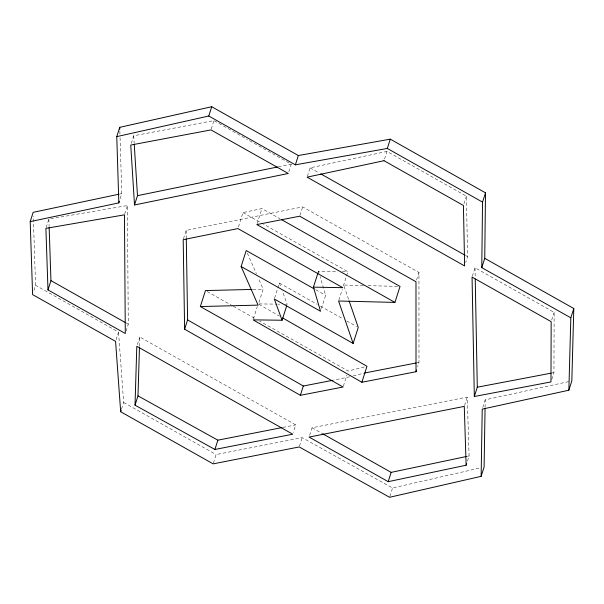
<?xml version="1.0" encoding="UTF-8"?>
<svg xmlns="http://www.w3.org/2000/svg" width="604" height="604" viewBox="0 0 604 604"><rect width="100%" height="100%" fill="white"/><g stroke="black" fill="none" stroke-linecap="round" stroke-linejoin="round"><path stroke-width="0.45" stroke-dasharray="3.02 2.27" d="M551.784 379.387L553.944 372.63L554.132 312.359L475.023 267.768L472.328 276.224M485.08 407.3L485.201 399.833L570.901 381.116M139.494 346.349L139.773 337.009L295.711 424.899L293.287 432.509M46.168 227.519L48.871 219.063L127.421 205.541L128.267 324.205L126.108 330.969M33.945 290.373L35.568 285.299L33.288 216.073M131.279 143.375L133.71 135.764L213.929 120.604L245.669 138.497M120.173 198.671L121.797 193.597L120 135.734M124.726 213.997L127.421 205.541M116.111 339.674L118.535 332.064L35.568 285.299M137.35 344.612L139.773 337.009M121.48 409.202L123.639 402.438L118.535 332.064M211.234 129.06L213.929 120.604M183.45 238.837L186.153 230.388L302.672 206.9L418.95 272.442L418.98 362.43L417.636 366.658M238.452 226.885L243.004 212.608L261.917 208.591L279.999 218.784M257.085 223.714L261.917 208.591M288.818 171.793L291.249 164.182L246.485 138.958M253.355 318.972L257.319 306.553M258.942 302.468L263.185 289.157L258.286 278.006M213.416 463.019L216.111 454.563L302.181 437.643L392.547 487.987L480.437 467.881M307.376 176.308L310.071 167.852L386.975 151.408L466.386 196.164L467.594 256.64L465.707 262.559M299.977 215.356L302.672 206.9M274.594 298.119L279.41 283.034L317.183 304.325M317.961 272.955L318.527 271.181L337.787 271.536M321.373 308.606L325.624 295.296L320.105 276.541M343.351 285.911L347.881 271.717L263.487 224.152M338.859 300.128L342.257 289.482M384.552 159.018L386.975 151.408M299.486 446.099L302.181 437.643M309.618 435.393L312.049 427.791L467.239 397.077L469.104 455.929L467.217 461.849M343.382 386.167L346.877 375.212M416.526 280.045L418.95 272.442M463.955 203.774L466.386 196.164M389.844 496.435L392.547 487.987M464.544 405.533L467.239 397.077M482.77 407.443L485.201 399.833M551.709 319.969L554.132 312.359M364.295 366.968L348.206 371.045L259.599 321.101M349.656 376.805L333.348 380.18M353.227 375.899L364.846 372.955M119.947 193.99L121.797 193.597M467.269 456.314L469.104 455.929M278.353 166.825L291.249 164.182M282.891 427.413L295.711 424.899M417.145 362.785L418.98 362.43M552.094 372.978L553.944 372.63M252.94 289.414L263.185 289.157M259.108 303.903L276.889 304.137M277.825 304.144L279.697 304.174M285.315 304.242L287.187 304.273L282.325 291M342.377 271.619L347.881 271.717M363.397 285.533L343.668 285.05L348.833 300.075M368.093 285.654L398.149 286.394M310.071 167.852L319.101 172.94M465.956 255.719L467.594 256.64M243.004 212.608L262.672 223.691M315.801 289.761L325.624 295.296M320.467 306.175L343.457 319.138M346.741 320.988L356.594 326.545M207.089 291.498L232.517 305.835M233.34 306.303L255.492 318.784M125.828 322.83L128.267 324.205M312.049 427.791L321.834 433.302M123.639 402.438L216.111 454.563M258.988 304.356L279.441 316.088M247.353 253.121L256.398 273.71M279.41 283.034L281.026 287.459M318.527 271.181L319.055 272.97M133.71 135.764L134.179 143.254M48.871 219.063L49.12 226.523M119.856 131.068L119.97 134.805M475.023 267.768L475.22 278.119M186.153 230.388L186.274 237.923"/><path stroke-width="0.91" d="M481.131 476.345L482.234 409.135L568.855 390.214L570.833 317.825L481.773 267.625L482.536 202.121L485.503 192.827L390.282 139.154L298.338 155.53L211.732 106.719L119.735 127.338L116.768 136.632L118.829 202.899L30.2 221.63L32.601 294.601L115.568 341.366L120.672 411.739L213.144 463.864L299.214 446.945L389.58 497.281L481.131 476.345L484.098 467.043L485.065 408.236M481.773 267.625L484.74 258.331L485.503 192.827M484.74 258.331L573.8 308.523L571.822 380.913L568.855 390.214M135.024 405.171L136.806 346.303L292.744 434.201L214.896 449.474L135.024 405.171L137.991 395.877L139.464 347.285M30.2 221.63L33.167 212.336L119.026 194.186M47.988 289.92L45.896 228.365L124.454 214.843L125.3 333.499L47.988 289.92L50.955 280.626L49.15 227.459M118.829 202.899L119.365 201.208M134.511 204.967L130.743 145.058L210.962 129.905L288.274 173.484L134.511 204.967L137.478 195.666L134.239 144.19M116.768 136.632L208.765 116.013L211.732 106.719M120.672 411.739L121.208 410.048M252.011 289.437L205.443 290.577L200.347 306.545L343.11 387.013L300.362 395.303L184.628 329.188L187.595 319.894L186.289 238.867M200.347 306.545L258.089 305.126L241.124 266.515L246.221 250.547L314.163 288.84M208.765 116.013L295.371 164.832L298.338 155.53M214.896 449.474L217.863 440.173L281.977 427.594M416.556 370.041L416.013 371.732L361.879 382.257L253.076 319.856L282.091 320.241L286.621 306.047M241.124 266.515L320.528 311.264L313.431 287.149L317.961 272.955M300.362 395.303L303.329 386.009L332.434 380.361M295.371 164.832L387.315 148.448L390.282 139.154M282.091 320.241L274.314 299.003L353.144 343.434L358.24 327.466L349.135 300.958M361.879 382.257L366.975 366.288L282.71 317.961M353.144 343.434L338.572 301.019L394.933 302.408L400.029 286.439L281.645 219.713M388.191 481.675L466.137 465.223L464.272 406.379L309.082 437.085L388.191 481.675L391.158 472.381L466.348 456.511M474.329 396.503L472.056 277.07L551.165 321.66L550.976 381.924L474.329 396.503L477.296 387.202L475.235 279.056M466.137 465.223L466.673 463.54M570.833 317.825L573.8 308.523M137.478 195.666L277.432 167.014M364.846 372.955L416.231 362.966M477.296 387.202L551.173 373.151M313.431 287.149L342.785 287.685L237.908 228.576L183.186 239.682L184.628 329.188M137.991 395.877L217.863 440.173M387.315 148.448L482.536 202.121M320.739 173.869L465.133 255.258M394.933 302.408L256.821 224.56L299.705 216.202L415.982 281.736L416.013 371.732M50.955 280.626L125.013 322.37M322.649 433.763L391.158 472.381M187.595 319.894L303.329 386.009M119.735 127.338L119.796 129.203M384.008 160.709L307.104 177.153L464.627 265.941L463.419 205.466L384.008 160.709"/></g></svg>
